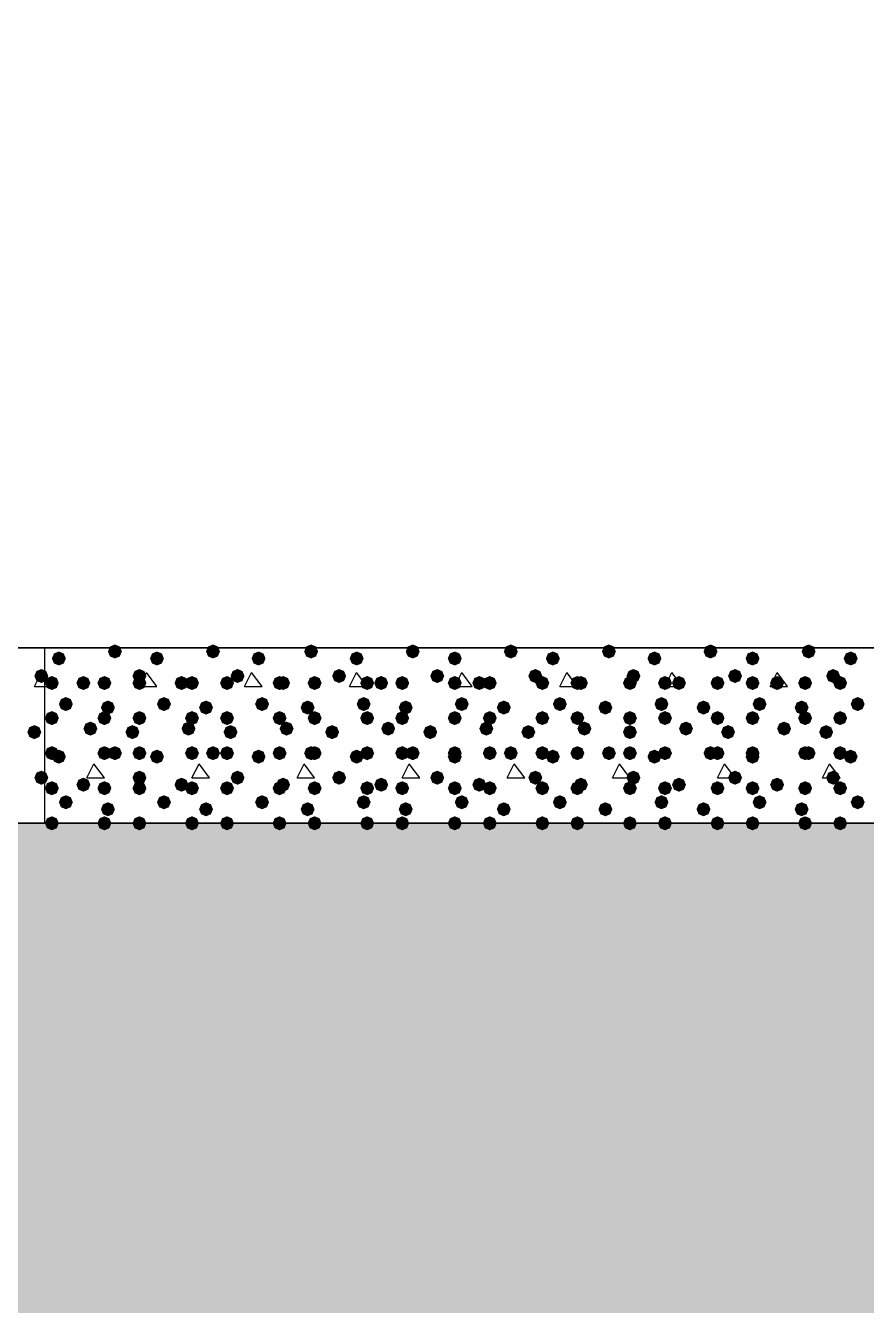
# Model space of a CAD drawing. Header units: millimetres. Extents: x 0 to 420, y 0 to 297.
# Drawn here: x 330.14 to 340.3, y 121.09 to 136.55 of the extents above; entities that cross this region are included whole.
import ezdxf

# ---------------------------------------------------------------- set-up
doc = ezdxf.new("R2010")
doc.units = ezdxf.units.MM
doc.layers.get('0').update_dxf_attribs({"linetype": 'CONTINUOUS'})

msp = doc.modelspace()

# ---------------------------------------------------------------- hatches: boundary and pattern name
at = {"true_color": 0x000008}
for points in [[(331.300667, 128.989667), (331.275796, 128.929871), (331.216, 128.905), (331.156204, 128.929871), (331.131333, 128.989667), (331.156204, 129.049462), (331.216, 129.074333), (331.275796, 129.049463)], [(332.486, 128.989667), (332.461129, 128.929871), (332.401333, 128.905), (332.341537, 128.929871), (332.316667, 128.989667), (332.341537, 129.049462), (332.401333, 129.074333), (332.461129, 129.049463)], [(333.671333, 128.989667), (333.646462, 128.929871), (333.586667, 128.905), (333.526871, 128.929871), (333.502, 128.989667), (333.526871, 129.049462), (333.586667, 129.074333), (333.646462, 129.049463)], [(334.899, 128.989667), (334.874129, 128.929871), (334.814333, 128.905), (334.754537, 128.929871), (334.729667, 128.989667), (334.754537, 129.049462), (334.814333, 129.074333), (334.874129, 129.049463)], [(336.084333, 128.989667), (336.059463, 128.929871), (335.999667, 128.905), (335.939871, 128.929871), (335.915, 128.989667), (335.939871, 129.049462), (335.999667, 129.074333), (336.059462, 129.049463)], [(337.269667, 128.989667), (337.244796, 128.929871), (337.185, 128.905), (337.125204, 128.929871), (337.100333, 128.989667), (337.125204, 129.049462), (337.185, 129.074333), (337.244796, 129.049463)], [(338.497333, 128.989667), (338.472462, 128.929871), (338.412667, 128.905), (338.352871, 128.929871), (338.328, 128.989667), (338.352871, 129.049462), (338.412667, 129.074333), (338.472462, 129.049463)], [(339.682667, 128.989667), (339.657796, 128.929871), (339.598, 128.905), (339.538204, 128.929871), (339.513333, 128.989667), (339.538204, 129.049462), (339.598, 129.074333), (339.657796, 129.049463)], [(330.623333, 128.905), (330.598462, 128.845204), (330.538667, 128.820333), (330.478871, 128.845204), (330.454, 128.905), (330.478871, 128.964796), (330.538667, 128.989667), (330.598462, 128.964796)], [(331.808667, 128.905), (331.783796, 128.845204), (331.724, 128.820333), (331.664204, 128.845204), (331.639333, 128.905), (331.664204, 128.964796), (331.724, 128.989667), (331.783796, 128.964796)], [(333.036333, 128.905), (333.011462, 128.845204), (332.951667, 128.820333), (332.891871, 128.845204), (332.867, 128.905), (332.891871, 128.964796), (332.951667, 128.989667), (333.011462, 128.964796)], [(334.221667, 128.905), (334.196796, 128.845204), (334.137, 128.820333), (334.077204, 128.845204), (334.052333, 128.905), (334.077204, 128.964796), (334.137, 128.989667), (334.196796, 128.964796)], [(335.407, 128.905), (335.382129, 128.845204), (335.322333, 128.820333), (335.262538, 128.845204), (335.237667, 128.905), (335.262537, 128.964796), (335.322333, 128.989667), (335.382129, 128.964796)], [(336.592333, 128.905), (336.567462, 128.845204), (336.507667, 128.820333), (336.447871, 128.845204), (336.423, 128.905), (336.447871, 128.964796), (336.507667, 128.989667), (336.567462, 128.964796)], [(337.82, 128.905), (337.795129, 128.845204), (337.735333, 128.820333), (337.675538, 128.845204), (337.650667, 128.905), (337.675537, 128.964796), (337.735333, 128.989667), (337.795129, 128.964796)], [(339.005333, 128.905), (338.980462, 128.845204), (338.920667, 128.820333), (338.860871, 128.845204), (338.836, 128.905), (338.860871, 128.964796), (338.920667, 128.989667), (338.980462, 128.964796)], [(340.190667, 128.905), (340.165796, 128.845204), (340.106, 128.820333), (340.046204, 128.845204), (340.021333, 128.905), (340.046204, 128.964796), (340.106, 128.989667), (340.165796, 128.964796)], [(331.597, 128.693333), (331.572129, 128.633537), (331.512333, 128.608667), (331.452538, 128.633537), (331.427667, 128.693333), (331.452537, 128.753129), (331.512333, 128.778), (331.572129, 128.753129)], [(332.782333, 128.693333), (332.757462, 128.633537), (332.697667, 128.608667), (332.637871, 128.633537), (332.613, 128.693333), (332.637871, 128.753129), (332.697667, 128.778), (332.757462, 128.753129)], [(334.01, 128.693333), (333.985129, 128.633537), (333.925333, 128.608667), (333.865538, 128.633537), (333.840667, 128.693333), (333.865537, 128.753129), (333.925333, 128.778), (333.985129, 128.753129)], [(335.195333, 128.693333), (335.170462, 128.633537), (335.110667, 128.608667), (335.050871, 128.633537), (335.026, 128.693333), (335.050871, 128.753129), (335.110667, 128.778), (335.170462, 128.753129)], [(336.380667, 128.693333), (336.355796, 128.633537), (336.296, 128.608667), (336.236204, 128.633537), (336.211333, 128.693333), (336.236204, 128.753129), (336.296, 128.778), (336.355796, 128.753129)], [(337.566, 128.693333), (337.541129, 128.633537), (337.481333, 128.608667), (337.421538, 128.633537), (337.396667, 128.693333), (337.421537, 128.753129), (337.481333, 128.778), (337.541129, 128.753129)], [(338.793667, 128.693333), (338.768796, 128.633537), (338.709, 128.608667), (338.649204, 128.633537), (338.624333, 128.693333), (338.649204, 128.753129), (338.709, 128.778), (338.768796, 128.753129)], [(339.979, 128.693333), (339.954129, 128.633537), (339.894333, 128.608667), (339.834538, 128.633537), (339.809667, 128.693333), (339.834537, 128.753129), (339.894333, 128.778), (339.954129, 128.753129)], [(330.538667, 128.608667), (330.513796, 128.548871), (330.454, 128.524), (330.394204, 128.548871), (330.369333, 128.608667), (330.394204, 128.668462), (330.454, 128.693333), (330.513796, 128.668463)], [(330.919667, 128.608667), (330.894796, 128.548871), (330.835, 128.524), (330.775204, 128.548871), (330.750333, 128.608667), (330.775204, 128.668462), (330.835, 128.693333), (330.894796, 128.668463)], [(331.173667, 128.608667), (331.148796, 128.548871), (331.089, 128.524), (331.029204, 128.548871), (331.004333, 128.608667), (331.029204, 128.668462), (331.089, 128.693333), (331.148796, 128.668463)], [(331.597, 128.608667), (331.572129, 128.548871), (331.512333, 128.524), (331.452538, 128.548871), (331.427667, 128.608667), (331.452537, 128.668462), (331.512333, 128.693333), (331.572129, 128.668463)], [(332.105, 128.608667), (332.080129, 128.548871), (332.020333, 128.524), (331.960537, 128.548871), (331.935667, 128.608667), (331.960537, 128.668462), (332.020333, 128.693333), (332.080129, 128.668463)], [(332.232, 128.608667), (332.207129, 128.548871), (332.147333, 128.524), (332.087538, 128.548871), (332.062667, 128.608667), (332.087537, 128.668462), (332.147333, 128.693333), (332.207129, 128.668463)], [(332.655333, 128.608667), (332.630463, 128.548871), (332.570667, 128.524), (332.510871, 128.548871), (332.486, 128.608667), (332.510871, 128.668462), (332.570667, 128.693333), (332.630462, 128.668463)], [(333.290333, 128.608667), (333.265463, 128.548871), (333.205667, 128.524), (333.145871, 128.548871), (333.121, 128.608667), (333.145871, 128.668462), (333.205667, 128.693333), (333.265462, 128.668463)], [(333.332667, 128.608667), (333.307796, 128.548871), (333.248, 128.524), (333.188204, 128.548871), (333.163333, 128.608667), (333.188204, 128.668462), (333.248, 128.693333), (333.307796, 128.668463)], [(333.713667, 128.608667), (333.688796, 128.548871), (333.629, 128.524), (333.569204, 128.548871), (333.544333, 128.608667), (333.569204, 128.668462), (333.629, 128.693333), (333.688796, 128.668463)], [(334.348667, 128.608667), (334.323796, 128.548871), (334.264, 128.524), (334.204204, 128.548871), (334.179333, 128.608667), (334.204204, 128.668462), (334.264, 128.693333), (334.323796, 128.668463)], [(334.518, 128.608667), (334.493129, 128.548871), (334.433333, 128.524), (334.373538, 128.548871), (334.348667, 128.608667), (334.373537, 128.668462), (334.433333, 128.693333), (334.493129, 128.668463)], [(334.772, 128.608667), (334.747129, 128.548871), (334.687333, 128.524), (334.627538, 128.548871), (334.602667, 128.608667), (334.627537, 128.668462), (334.687333, 128.693333), (334.747129, 128.668463)], [(335.407, 128.608667), (335.382129, 128.548871), (335.322333, 128.524), (335.262538, 128.548871), (335.237667, 128.608667), (335.262537, 128.668462), (335.322333, 128.693333), (335.382129, 128.668463)], [(335.703333, 128.608667), (335.678463, 128.548871), (335.618667, 128.524), (335.558871, 128.548871), (335.534, 128.608667), (335.558871, 128.668462), (335.618667, 128.693333), (335.678462, 128.668463)], [(335.830333, 128.608667), (335.805462, 128.548871), (335.745667, 128.524), (335.685871, 128.548871), (335.661, 128.608667), (335.685871, 128.668462), (335.745667, 128.693333), (335.805462, 128.668463)], [(336.465333, 128.608667), (336.440462, 128.548871), (336.380667, 128.524), (336.320871, 128.548871), (336.296, 128.608667), (336.320871, 128.668462), (336.380667, 128.693333), (336.440462, 128.668463)], [(336.888667, 128.608667), (336.863796, 128.548871), (336.804, 128.524), (336.744204, 128.548871), (336.719333, 128.608667), (336.744204, 128.668462), (336.804, 128.693333), (336.863796, 128.668463)], [(336.931, 128.608667), (336.906129, 128.548871), (336.846333, 128.524), (336.786538, 128.548871), (336.761667, 128.608667), (336.786537, 128.668462), (336.846333, 128.693333), (336.906129, 128.668463)], [(337.523667, 128.608667), (337.498796, 128.548871), (337.439, 128.524), (337.379204, 128.548871), (337.354333, 128.608667), (337.379204, 128.668462), (337.439, 128.693333), (337.498796, 128.668463)], [(337.947, 128.608667), (337.922129, 128.548871), (337.862333, 128.524), (337.802538, 128.548871), (337.777667, 128.608667), (337.802537, 128.668462), (337.862333, 128.693333), (337.922129, 128.668463)], [(338.116333, 128.608667), (338.091462, 128.548871), (338.031667, 128.524), (337.971871, 128.548871), (337.947, 128.608667), (337.971871, 128.668462), (338.031667, 128.693333), (338.091462, 128.668463)], [(338.582, 128.608667), (338.557129, 128.548871), (338.497333, 128.524), (338.437538, 128.548871), (338.412667, 128.608667), (338.437537, 128.668462), (338.497333, 128.693333), (338.557129, 128.668463)], [(339.005333, 128.608667), (338.980462, 128.548871), (338.920667, 128.524), (338.860871, 128.548871), (338.836, 128.608667), (338.860871, 128.668462), (338.920667, 128.693333), (338.980462, 128.668463)], [(339.301667, 128.608667), (339.276796, 128.548871), (339.217, 128.524), (339.157204, 128.548871), (339.132333, 128.608667), (339.157204, 128.668462), (339.217, 128.693333), (339.276796, 128.668463)], [(339.640333, 128.608667), (339.615463, 128.548871), (339.555667, 128.524), (339.495871, 128.548871), (339.471, 128.608667), (339.495871, 128.668462), (339.555667, 128.693333), (339.615462, 128.668463)], [(340.063667, 128.608667), (340.038796, 128.548871), (339.979, 128.524), (339.919204, 128.548871), (339.894333, 128.608667), (339.919204, 128.668462), (339.979, 128.693333), (340.038796, 128.668463)], [(330.708, 128.354667), (330.683129, 128.294871), (330.623333, 128.27), (330.563538, 128.294871), (330.538667, 128.354667), (330.563537, 128.414462), (330.623333, 128.439333), (330.683129, 128.414463)], [(331.893333, 128.354667), (331.868462, 128.294871), (331.808667, 128.27), (331.748871, 128.294871), (331.724, 128.354667), (331.748871, 128.414462), (331.808667, 128.439333), (331.868462, 128.414463)], [(333.078667, 128.354667), (333.053796, 128.294871), (332.994, 128.27), (332.934204, 128.294871), (332.909333, 128.354667), (332.934204, 128.414462), (332.994, 128.439333), (333.053796, 128.414463)], [(334.306333, 128.354667), (334.281462, 128.294871), (334.221667, 128.27), (334.161871, 128.294871), (334.137, 128.354667), (334.161871, 128.414462), (334.221667, 128.439333), (334.281462, 128.414463)], [(335.491667, 128.354667), (335.466796, 128.294871), (335.407, 128.27), (335.347204, 128.294871), (335.322333, 128.354667), (335.347204, 128.414462), (335.407, 128.439333), (335.466796, 128.414463)], [(336.677, 128.354667), (336.652129, 128.294871), (336.592333, 128.27), (336.532537, 128.294871), (336.507667, 128.354667), (336.532537, 128.414462), (336.592333, 128.439333), (336.652129, 128.414463)], [(337.904667, 128.354667), (337.879796, 128.294871), (337.82, 128.27), (337.760204, 128.294871), (337.735333, 128.354667), (337.760204, 128.414462), (337.82, 128.439333), (337.879796, 128.414463)], [(339.09, 128.354667), (339.065129, 128.294871), (339.005333, 128.27), (338.945538, 128.294871), (338.920667, 128.354667), (338.945537, 128.414462), (339.005333, 128.439333), (339.065129, 128.414463)], [(340.275333, 128.354667), (340.250463, 128.294871), (340.190667, 128.27), (340.130871, 128.294871), (340.106, 128.354667), (340.130871, 128.414462), (340.190667, 128.439333), (340.250462, 128.414463)], [(330.538667, 128.185333), (330.513796, 128.125538), (330.454, 128.100667), (330.394204, 128.125538), (330.369333, 128.185333), (330.394204, 128.245129), (330.454, 128.27), (330.513796, 128.245129)], [(331.173667, 128.185333), (331.148796, 128.125538), (331.089, 128.100667), (331.029204, 128.125538), (331.004333, 128.185333), (331.029204, 128.245129), (331.089, 128.27), (331.148796, 128.245129)], [(331.216, 128.312333), (331.191129, 128.252537), (331.131333, 128.227667), (331.071537, 128.252537), (331.046667, 128.312333), (331.071537, 128.372129), (331.131333, 128.397), (331.191129, 128.372129)], [(331.597, 128.185333), (331.572129, 128.125538), (331.512333, 128.100667), (331.452538, 128.125538), (331.427667, 128.185333), (331.452537, 128.245129), (331.512333, 128.27), (331.572129, 128.245129)], [(332.232, 128.185333), (332.207129, 128.125538), (332.147333, 128.100667), (332.087538, 128.125538), (332.062667, 128.185333), (332.087537, 128.245129), (332.147333, 128.27), (332.207129, 128.245129)], [(332.401333, 128.312333), (332.376463, 128.252537), (332.316667, 128.227667), (332.256871, 128.252537), (332.232, 128.312333), (332.256871, 128.372129), (332.316667, 128.397), (332.376462, 128.372129)], [(332.655333, 128.185333), (332.630463, 128.125538), (332.570667, 128.100667), (332.510871, 128.125538), (332.486, 128.185333), (332.510871, 128.245129), (332.570667, 128.27), (332.630462, 128.245129)], [(333.290333, 128.185333), (333.265463, 128.125538), (333.205667, 128.100667), (333.145871, 128.125538), (333.121, 128.185333), (333.145871, 128.245129), (333.205667, 128.27), (333.265462, 128.245129)], [(333.629, 128.312333), (333.604129, 128.252537), (333.544333, 128.227667), (333.484537, 128.252537), (333.459667, 128.312333), (333.484537, 128.372129), (333.544333, 128.397), (333.604129, 128.372129)], [(333.713667, 128.185333), (333.688796, 128.125538), (333.629, 128.100667), (333.569204, 128.125538), (333.544333, 128.185333), (333.569204, 128.245129), (333.629, 128.27), (333.688796, 128.245129)], [(334.348667, 128.185333), (334.323796, 128.125538), (334.264, 128.100667), (334.204204, 128.125538), (334.179333, 128.185333), (334.204204, 128.245129), (334.264, 128.27), (334.323796, 128.245129)], [(334.772, 128.185333), (334.747129, 128.125538), (334.687333, 128.100667), (334.627538, 128.125538), (334.602667, 128.185333), (334.627537, 128.245129), (334.687333, 128.27), (334.747129, 128.245129)], [(334.814333, 128.312333), (334.789462, 128.252537), (334.729667, 128.227667), (334.669871, 128.252537), (334.645, 128.312333), (334.669871, 128.372129), (334.729667, 128.397), (334.789462, 128.372129)], [(335.407, 128.185333), (335.382129, 128.125538), (335.322333, 128.100667), (335.262538, 128.125538), (335.237667, 128.185333), (335.262537, 128.245129), (335.322333, 128.27), (335.382129, 128.245129)], [(335.830333, 128.185333), (335.805462, 128.125538), (335.745667, 128.100667), (335.685871, 128.125538), (335.661, 128.185333), (335.685871, 128.245129), (335.745667, 128.27), (335.805462, 128.245129)], [(335.999667, 128.312333), (335.974796, 128.252537), (335.915, 128.227667), (335.855204, 128.252537), (335.830333, 128.312333), (335.855204, 128.372129), (335.915, 128.397), (335.974796, 128.372129)], [(336.465333, 128.185333), (336.440462, 128.125538), (336.380667, 128.100667), (336.320871, 128.125538), (336.296, 128.185333), (336.320871, 128.245129), (336.380667, 128.27), (336.440462, 128.245129)], [(336.888667, 128.185333), (336.863796, 128.125538), (336.804, 128.100667), (336.744204, 128.125538), (336.719333, 128.185333), (336.744204, 128.245129), (336.804, 128.27), (336.863796, 128.245129)], [(337.227333, 128.312333), (337.202462, 128.252537), (337.142667, 128.227667), (337.082871, 128.252537), (337.058, 128.312333), (337.082871, 128.372129), (337.142667, 128.397), (337.202462, 128.372129)], [(337.523667, 128.185333), (337.498796, 128.125538), (337.439, 128.100667), (337.379204, 128.125538), (337.354333, 128.185333), (337.379204, 128.245129), (337.439, 128.27), (337.498796, 128.245129)], [(337.947, 128.185333), (337.922129, 128.125538), (337.862333, 128.100667), (337.802538, 128.125538), (337.777667, 128.185333), (337.802537, 128.245129), (337.862333, 128.27), (337.922129, 128.245129)], [(338.412667, 128.312333), (338.387796, 128.252537), (338.328, 128.227667), (338.268204, 128.252537), (338.243333, 128.312333), (338.268204, 128.372129), (338.328, 128.397), (338.387796, 128.372129)], [(338.582, 128.185333), (338.557129, 128.125538), (338.497333, 128.100667), (338.437538, 128.125538), (338.412667, 128.185333), (338.437537, 128.245129), (338.497333, 128.27), (338.557129, 128.245129)], [(339.005333, 128.185333), (338.980462, 128.125538), (338.920667, 128.100667), (338.860871, 128.125538), (338.836, 128.185333), (338.860871, 128.245129), (338.920667, 128.27), (338.980462, 128.245129)], [(339.598, 128.312333), (339.573129, 128.252537), (339.513333, 128.227667), (339.453538, 128.252537), (339.428667, 128.312333), (339.453537, 128.372129), (339.513333, 128.397), (339.573129, 128.372129)], [(339.640333, 128.185333), (339.615463, 128.125538), (339.555667, 128.100667), (339.495871, 128.125538), (339.471, 128.185333), (339.495871, 128.245129), (339.555667, 128.27), (339.615462, 128.245129)], [(340.063667, 128.185333), (340.038796, 128.125538), (339.979, 128.100667), (339.919204, 128.125538), (339.894333, 128.185333), (339.919204, 128.245129), (339.979, 128.27), (340.038796, 128.245129)], [(331.004333, 128.058333), (330.979462, 127.998538), (330.919667, 127.973667), (330.859871, 127.998538), (330.835, 128.058333), (330.859871, 128.118129), (330.919667, 128.143), (330.979462, 128.118129)], [(331.512333, 128.016), (331.487462, 127.956204), (331.427667, 127.931333), (331.367871, 127.956204), (331.343, 128.016), (331.367871, 128.075796), (331.427667, 128.100667), (331.487462, 128.075796)], [(332.189667, 128.058333), (332.164796, 127.998538), (332.105, 127.973667), (332.045204, 127.998538), (332.020333, 128.058333), (332.045204, 128.118129), (332.105, 128.143), (332.164796, 128.118129)], [(332.697667, 128.016), (332.672796, 127.956204), (332.613, 127.931333), (332.553204, 127.956204), (332.528333, 128.016), (332.553204, 128.075796), (332.613, 128.100667), (332.672796, 128.075796)], [(333.375, 128.058333), (333.350129, 127.998538), (333.290333, 127.973667), (333.230537, 127.998538), (333.205667, 128.058333), (333.230537, 128.118129), (333.290333, 128.143), (333.350129, 128.118129)], [(333.925333, 128.016), (333.900463, 127.956204), (333.840667, 127.931333), (333.780871, 127.956204), (333.756, 128.016), (333.780871, 128.075796), (333.840667, 128.100667), (333.900462, 128.075796)], [(334.602667, 128.058333), (334.577796, 127.998538), (334.518, 127.973667), (334.458204, 127.998538), (334.433333, 128.058333), (334.458204, 128.118129), (334.518, 128.143), (334.577796, 128.118129)], [(335.110667, 128.016), (335.085796, 127.956204), (335.026, 127.931333), (334.966204, 127.956204), (334.941333, 128.016), (334.966204, 128.075796), (335.026, 128.100667), (335.085796, 128.075796)], [(335.788, 128.058333), (335.763129, 127.998538), (335.703333, 127.973667), (335.643537, 127.998538), (335.618667, 128.058333), (335.643537, 128.118129), (335.703333, 128.143), (335.763129, 128.118129)], [(336.296, 128.016), (336.271129, 127.956204), (336.211333, 127.931333), (336.151538, 127.956204), (336.126667, 128.016), (336.151537, 128.075796), (336.211333, 128.100667), (336.271129, 128.075796)], [(336.973333, 128.058333), (336.948463, 127.998538), (336.888667, 127.973667), (336.828871, 127.998538), (336.804, 128.058333), (336.828871, 128.118129), (336.888667, 128.143), (336.948462, 128.118129)], [(337.523667, 128.016), (337.498796, 127.956204), (337.439, 127.931333), (337.379204, 127.956204), (337.354333, 128.016), (337.379204, 128.075796), (337.439, 128.100667), (337.498796, 128.075796)], [(338.201, 128.058333), (338.176129, 127.998538), (338.116333, 127.973667), (338.056537, 127.998538), (338.031667, 128.058333), (338.056537, 128.118129), (338.116333, 128.143), (338.176129, 128.118129)], [(338.709, 128.016), (338.684129, 127.956204), (338.624333, 127.931333), (338.564537, 127.956204), (338.539667, 128.016), (338.564537, 128.075796), (338.624333, 128.100667), (338.684129, 128.075796)], [(339.386333, 128.058333), (339.361463, 127.998538), (339.301667, 127.973667), (339.241871, 127.998538), (339.217, 128.058333), (339.241871, 128.118129), (339.301667, 128.143), (339.361462, 128.118129)], [(339.894333, 128.016), (339.869462, 127.956204), (339.809667, 127.931333), (339.749871, 127.956204), (339.725, 128.016), (339.749871, 128.075796), (339.809667, 128.100667), (339.869462, 128.075796)], [(330.538667, 127.762), (330.513796, 127.702204), (330.454, 127.677333), (330.394204, 127.702204), (330.369333, 127.762), (330.394204, 127.821796), (330.454, 127.846667), (330.513796, 127.821796)], [(330.623333, 127.719667), (330.598462, 127.659871), (330.538667, 127.635), (330.478871, 127.659871), (330.454, 127.719667), (330.478871, 127.779462), (330.538667, 127.804333), (330.598462, 127.779463)], [(331.173667, 127.762), (331.148796, 127.702204), (331.089, 127.677333), (331.029204, 127.702204), (331.004333, 127.762), (331.029204, 127.821796), (331.089, 127.846667), (331.148796, 127.821796)], [(331.300667, 127.762), (331.275796, 127.702204), (331.216, 127.677333), (331.156204, 127.702204), (331.131333, 127.762), (331.156204, 127.821796), (331.216, 127.846667), (331.275796, 127.821796)], [(331.597, 127.762), (331.572129, 127.702204), (331.512333, 127.677333), (331.452538, 127.702204), (331.427667, 127.762), (331.452537, 127.821796), (331.512333, 127.846667), (331.572129, 127.821796)], [(331.808667, 127.719667), (331.783796, 127.659871), (331.724, 127.635), (331.664204, 127.659871), (331.639333, 127.719667), (331.664204, 127.779462), (331.724, 127.804333), (331.783796, 127.779463)], [(332.232, 127.762), (332.207129, 127.702204), (332.147333, 127.677333), (332.087538, 127.702204), (332.062667, 127.762), (332.087537, 127.821796), (332.147333, 127.846667), (332.207129, 127.821796)], [(332.486, 127.762), (332.461129, 127.702204), (332.401333, 127.677333), (332.341537, 127.702204), (332.316667, 127.762), (332.341537, 127.821796), (332.401333, 127.846667), (332.461129, 127.821796)], [(332.655333, 127.762), (332.630463, 127.702204), (332.570667, 127.677333), (332.510871, 127.702204), (332.486, 127.762), (332.510871, 127.821796), (332.570667, 127.846667), (332.630462, 127.821796)], [(333.036333, 127.719667), (333.011462, 127.659871), (332.951667, 127.635), (332.891871, 127.659871), (332.867, 127.719667), (332.891871, 127.779462), (332.951667, 127.804333), (333.011462, 127.779463)], [(333.290333, 127.762), (333.265463, 127.702204), (333.205667, 127.677333), (333.145871, 127.702204), (333.121, 127.762), (333.145871, 127.821796), (333.205667, 127.846667), (333.265462, 127.821796)], [(333.671333, 127.762), (333.646462, 127.702204), (333.586667, 127.677333), (333.526871, 127.702204), (333.502, 127.762), (333.526871, 127.821796), (333.586667, 127.846667), (333.646462, 127.821796)], [(333.713667, 127.762), (333.688796, 127.702204), (333.629, 127.677333), (333.569204, 127.702204), (333.544333, 127.762), (333.569204, 127.821796), (333.629, 127.846667), (333.688796, 127.821796)], [(334.221667, 127.719667), (334.196796, 127.659871), (334.137, 127.635), (334.077204, 127.659871), (334.052333, 127.719667), (334.077204, 127.779462), (334.137, 127.804333), (334.196796, 127.779463)], [(334.348667, 127.762), (334.323796, 127.702204), (334.264, 127.677333), (334.204204, 127.702204), (334.179333, 127.762), (334.204204, 127.821796), (334.264, 127.846667), (334.323796, 127.821796)], [(334.772, 127.762), (334.747129, 127.702204), (334.687333, 127.677333), (334.627538, 127.702204), (334.602667, 127.762), (334.627537, 127.821796), (334.687333, 127.846667), (334.747129, 127.821796)], [(334.899, 127.762), (334.874129, 127.702204), (334.814333, 127.677333), (334.754537, 127.702204), (334.729667, 127.762), (334.754537, 127.821796), (334.814333, 127.846667), (334.874129, 127.821796)], [(335.407, 127.762), (335.382129, 127.702204), (335.322333, 127.677333), (335.262538, 127.702204), (335.237667, 127.762), (335.262537, 127.821796), (335.322333, 127.846667), (335.382129, 127.821796)], [(335.407, 127.719667), (335.382129, 127.659871), (335.322333, 127.635), (335.262538, 127.659871), (335.237667, 127.719667), (335.262537, 127.779462), (335.322333, 127.804333), (335.382129, 127.779463)], [(335.830333, 127.762), (335.805462, 127.702204), (335.745667, 127.677333), (335.685871, 127.702204), (335.661, 127.762), (335.685871, 127.821796), (335.745667, 127.846667), (335.805462, 127.821796)], [(336.084333, 127.762), (336.059463, 127.702204), (335.999667, 127.677333), (335.939871, 127.702204), (335.915, 127.762), (335.939871, 127.821796), (335.999667, 127.846667), (336.059462, 127.821796)], [(336.465333, 127.762), (336.440462, 127.702204), (336.380667, 127.677333), (336.320871, 127.702204), (336.296, 127.762), (336.320871, 127.821796), (336.380667, 127.846667), (336.440462, 127.821796)], [(336.592333, 127.719667), (336.567462, 127.659871), (336.507667, 127.635), (336.447871, 127.659871), (336.423, 127.719667), (336.447871, 127.779462), (336.507667, 127.804333), (336.567462, 127.779463)], [(336.888667, 127.762), (336.863796, 127.702204), (336.804, 127.677333), (336.744204, 127.702204), (336.719333, 127.762), (336.744204, 127.821796), (336.804, 127.846667), (336.863796, 127.821796)], [(337.269667, 127.762), (337.244796, 127.702204), (337.185, 127.677333), (337.125204, 127.702204), (337.100333, 127.762), (337.125204, 127.821796), (337.185, 127.846667), (337.244796, 127.821796)], [(337.523667, 127.762), (337.498796, 127.702204), (337.439, 127.677333), (337.379204, 127.702204), (337.354333, 127.762), (337.379204, 127.821796), (337.439, 127.846667), (337.498796, 127.821796)], [(337.82, 127.719667), (337.795129, 127.659871), (337.735333, 127.635), (337.675538, 127.659871), (337.650667, 127.719667), (337.675537, 127.779462), (337.735333, 127.804333), (337.795129, 127.779463)], [(337.947, 127.762), (337.922129, 127.702204), (337.862333, 127.677333), (337.802538, 127.702204), (337.777667, 127.762), (337.802537, 127.821796), (337.862333, 127.846667), (337.922129, 127.821796)], [(338.497333, 127.762), (338.472462, 127.702204), (338.412667, 127.677333), (338.352871, 127.702204), (338.328, 127.762), (338.352871, 127.821796), (338.412667, 127.846667), (338.472462, 127.821796)], [(338.582, 127.762), (338.557129, 127.702204), (338.497333, 127.677333), (338.437538, 127.702204), (338.412667, 127.762), (338.437537, 127.821796), (338.497333, 127.846667), (338.557129, 127.821796)], [(339.005333, 127.762), (338.980462, 127.702204), (338.920667, 127.677333), (338.860871, 127.702204), (338.836, 127.762), (338.860871, 127.821796), (338.920667, 127.846667), (338.980462, 127.821796)], [(339.005333, 127.719667), (338.980462, 127.659871), (338.920667, 127.635), (338.860871, 127.659871), (338.836, 127.719667), (338.860871, 127.779462), (338.920667, 127.804333), (338.980462, 127.779463)], [(339.640333, 127.762), (339.615463, 127.702204), (339.555667, 127.677333), (339.495871, 127.702204), (339.471, 127.762), (339.495871, 127.821796), (339.555667, 127.846667), (339.615462, 127.821796)], [(339.682667, 127.762), (339.657796, 127.702204), (339.598, 127.677333), (339.538204, 127.702204), (339.513333, 127.762), (339.538204, 127.821796), (339.598, 127.846667), (339.657796, 127.821796)], [(340.063667, 127.762), (340.038796, 127.702204), (339.979, 127.677333), (339.919204, 127.702204), (339.894333, 127.762), (339.919204, 127.821796), (339.979, 127.846667), (340.038796, 127.821796)], [(340.190667, 127.719667), (340.165796, 127.659871), (340.106, 127.635), (340.046204, 127.659871), (340.021333, 127.719667), (340.046204, 127.779462), (340.106, 127.804333), (340.165796, 127.779463)], [(331.597, 127.465667), (331.572129, 127.405871), (331.512333, 127.381), (331.452538, 127.405871), (331.427667, 127.465667), (331.452537, 127.525462), (331.512333, 127.550333), (331.572129, 127.525463)], [(332.782333, 127.465667), (332.757462, 127.405871), (332.697667, 127.381), (332.637871, 127.405871), (332.613, 127.465667), (332.637871, 127.525462), (332.697667, 127.550333), (332.757462, 127.525463)], [(334.01, 127.465667), (333.985129, 127.405871), (333.925333, 127.381), (333.865538, 127.405871), (333.840667, 127.465667), (333.865537, 127.525462), (333.925333, 127.550333), (333.985129, 127.525463)], [(335.195333, 127.465667), (335.170462, 127.405871), (335.110667, 127.381), (335.050871, 127.405871), (335.026, 127.465667), (335.050871, 127.525462), (335.110667, 127.550333), (335.170462, 127.525463)], [(336.380667, 127.465667), (336.355796, 127.405871), (336.296, 127.381), (336.236204, 127.405871), (336.211333, 127.465667), (336.236204, 127.525462), (336.296, 127.550333), (336.355796, 127.525463)], [(337.566, 127.465667), (337.541129, 127.405871), (337.481333, 127.381), (337.421538, 127.405871), (337.396667, 127.465667), (337.421537, 127.525462), (337.481333, 127.550333), (337.541129, 127.525463)], [(338.793667, 127.465667), (338.768796, 127.405871), (338.709, 127.381), (338.649204, 127.405871), (338.624333, 127.465667), (338.649204, 127.525462), (338.709, 127.550333), (338.768796, 127.525463)], [(339.979, 127.465667), (339.954129, 127.405871), (339.894333, 127.381), (339.834538, 127.405871), (339.809667, 127.465667), (339.834537, 127.525462), (339.894333, 127.550333), (339.954129, 127.525463)], [(330.538667, 127.338667), (330.513796, 127.278871), (330.454, 127.254), (330.394204, 127.278871), (330.369333, 127.338667), (330.394204, 127.398462), (330.454, 127.423333), (330.513796, 127.398463)], [(330.919667, 127.381), (330.894796, 127.321204), (330.835, 127.296333), (330.775204, 127.321204), (330.750333, 127.381), (330.775204, 127.440796), (330.835, 127.465667), (330.894796, 127.440796)], [(331.173667, 127.338667), (331.148796, 127.278871), (331.089, 127.254), (331.029204, 127.278871), (331.004333, 127.338667), (331.029204, 127.398462), (331.089, 127.423333), (331.148796, 127.398463)], [(331.597, 127.338667), (331.572129, 127.278871), (331.512333, 127.254), (331.452538, 127.278871), (331.427667, 127.338667), (331.452537, 127.398462), (331.512333, 127.423333), (331.572129, 127.398463)], [(332.105, 127.381), (332.080129, 127.321204), (332.020333, 127.296333), (331.960537, 127.321204), (331.935667, 127.381), (331.960537, 127.440796), (332.020333, 127.465667), (332.080129, 127.440796)], [(332.232, 127.338667), (332.207129, 127.278871), (332.147333, 127.254), (332.087538, 127.278871), (332.062667, 127.338667), (332.087537, 127.398462), (332.147333, 127.423333), (332.207129, 127.398463)], [(332.655333, 127.338667), (332.630463, 127.278871), (332.570667, 127.254), (332.510871, 127.278871), (332.486, 127.338667), (332.510871, 127.398462), (332.570667, 127.423333), (332.630462, 127.398463)], [(333.290333, 127.338667), (333.265463, 127.278871), (333.205667, 127.254), (333.145871, 127.278871), (333.121, 127.338667), (333.145871, 127.398462), (333.205667, 127.423333), (333.265462, 127.398463)], [(333.332667, 127.381), (333.307796, 127.321204), (333.248, 127.296333), (333.188204, 127.321204), (333.163333, 127.381), (333.188204, 127.440796), (333.248, 127.465667), (333.307796, 127.440796)], [(333.713667, 127.338667), (333.688796, 127.278871), (333.629, 127.254), (333.569204, 127.278871), (333.544333, 127.338667), (333.569204, 127.398462), (333.629, 127.423333), (333.688796, 127.398463)], [(334.348667, 127.338667), (334.323796, 127.278871), (334.264, 127.254), (334.204204, 127.278871), (334.179333, 127.338667), (334.204204, 127.398462), (334.264, 127.423333), (334.323796, 127.398463)], [(334.518, 127.381), (334.493129, 127.321204), (334.433333, 127.296333), (334.373538, 127.321204), (334.348667, 127.381), (334.373537, 127.440796), (334.433333, 127.465667), (334.493129, 127.440796)], [(334.772, 127.338667), (334.747129, 127.278871), (334.687333, 127.254), (334.627538, 127.278871), (334.602667, 127.338667), (334.627537, 127.398462), (334.687333, 127.423333), (334.747129, 127.398463)], [(335.407, 127.338667), (335.382129, 127.278871), (335.322333, 127.254), (335.262538, 127.278871), (335.237667, 127.338667), (335.262537, 127.398462), (335.322333, 127.423333), (335.382129, 127.398463)], [(335.703333, 127.381), (335.678463, 127.321204), (335.618667, 127.296333), (335.558871, 127.321204), (335.534, 127.381), (335.558871, 127.440796), (335.618667, 127.465667), (335.678462, 127.440796)], [(335.830333, 127.338667), (335.805462, 127.278871), (335.745667, 127.254), (335.685871, 127.278871), (335.661, 127.338667), (335.685871, 127.398462), (335.745667, 127.423333), (335.805462, 127.398463)], [(336.465333, 127.338667), (336.440462, 127.278871), (336.380667, 127.254), (336.320871, 127.278871), (336.296, 127.338667), (336.320871, 127.398462), (336.380667, 127.423333), (336.440462, 127.398463)], [(336.888667, 127.338667), (336.863796, 127.278871), (336.804, 127.254), (336.744204, 127.278871), (336.719333, 127.338667), (336.744204, 127.398462), (336.804, 127.423333), (336.863796, 127.398463)], [(336.931, 127.381), (336.906129, 127.321204), (336.846333, 127.296333), (336.786538, 127.321204), (336.761667, 127.381), (336.786537, 127.440796), (336.846333, 127.465667), (336.906129, 127.440796)], [(337.523667, 127.338667), (337.498796, 127.278871), (337.439, 127.254), (337.379204, 127.278871), (337.354333, 127.338667), (337.379204, 127.398462), (337.439, 127.423333), (337.498796, 127.398463)], [(337.947, 127.338667), (337.922129, 127.278871), (337.862333, 127.254), (337.802538, 127.278871), (337.777667, 127.338667), (337.802537, 127.398462), (337.862333, 127.423333), (337.922129, 127.398463)], [(338.116333, 127.381), (338.091462, 127.321204), (338.031667, 127.296333), (337.971871, 127.321204), (337.947, 127.381), (337.971871, 127.440796), (338.031667, 127.465667), (338.091462, 127.440796)], [(338.582, 127.338667), (338.557129, 127.278871), (338.497333, 127.254), (338.437538, 127.278871), (338.412667, 127.338667), (338.437537, 127.398462), (338.497333, 127.423333), (338.557129, 127.398463)], [(339.005333, 127.338667), (338.980462, 127.278871), (338.920667, 127.254), (338.860871, 127.278871), (338.836, 127.338667), (338.860871, 127.398462), (338.920667, 127.423333), (338.980462, 127.398463)], [(339.301667, 127.381), (339.276796, 127.321204), (339.217, 127.296333), (339.157204, 127.321204), (339.132333, 127.381), (339.157204, 127.440796), (339.217, 127.465667), (339.276796, 127.440796)], [(339.640333, 127.338667), (339.615463, 127.278871), (339.555667, 127.254), (339.495871, 127.278871), (339.471, 127.338667), (339.495871, 127.398462), (339.555667, 127.423333), (339.615462, 127.398463)], [(340.063667, 127.338667), (340.038796, 127.278871), (339.979, 127.254), (339.919204, 127.278871), (339.894333, 127.338667), (339.919204, 127.398462), (339.979, 127.423333), (340.038796, 127.398463)], [(330.708, 127.169333), (330.683129, 127.109537), (330.623333, 127.084667), (330.563538, 127.109537), (330.538667, 127.169333), (330.563537, 127.229129), (330.623333, 127.254), (330.683129, 127.229129)], [(331.216, 127.084667), (331.191129, 127.024871), (331.131333, 127), (331.071537, 127.024871), (331.046667, 127.084667), (331.071537, 127.144462), (331.131333, 127.169333), (331.191129, 127.144463)], [(331.893333, 127.169333), (331.868462, 127.109537), (331.808667, 127.084667), (331.748871, 127.109537), (331.724, 127.169333), (331.748871, 127.229129), (331.808667, 127.254), (331.868462, 127.229129)], [(332.401333, 127.084667), (332.376463, 127.024871), (332.316667, 127), (332.256871, 127.024871), (332.232, 127.084667), (332.256871, 127.144462), (332.316667, 127.169333), (332.376462, 127.144463)], [(333.078667, 127.169333), (333.053796, 127.109537), (332.994, 127.084667), (332.934204, 127.109537), (332.909333, 127.169333), (332.934204, 127.229129), (332.994, 127.254), (333.053796, 127.229129)], [(333.629, 127.084667), (333.604129, 127.024871), (333.544333, 127), (333.484537, 127.024871), (333.459667, 127.084667), (333.484537, 127.144462), (333.544333, 127.169333), (333.604129, 127.144463)], [(334.306333, 127.169333), (334.281462, 127.109537), (334.221667, 127.084667), (334.161871, 127.109537), (334.137, 127.169333), (334.161871, 127.229129), (334.221667, 127.254), (334.281462, 127.229129)], [(334.814333, 127.084667), (334.789462, 127.024871), (334.729667, 127), (334.669871, 127.024871), (334.645, 127.084667), (334.669871, 127.144462), (334.729667, 127.169333), (334.789462, 127.144463)], [(335.491667, 127.169333), (335.466796, 127.109537), (335.407, 127.084667), (335.347204, 127.109537), (335.322333, 127.169333), (335.347204, 127.229129), (335.407, 127.254), (335.466796, 127.229129)], [(335.999667, 127.084667), (335.974796, 127.024871), (335.915, 127), (335.855204, 127.024871), (335.830333, 127.084667), (335.855204, 127.144462), (335.915, 127.169333), (335.974796, 127.144463)], [(336.677, 127.169333), (336.652129, 127.109537), (336.592333, 127.084667), (336.532537, 127.109537), (336.507667, 127.169333), (336.532537, 127.229129), (336.592333, 127.254), (336.652129, 127.229129)], [(337.227333, 127.084667), (337.202462, 127.024871), (337.142667, 127), (337.082871, 127.024871), (337.058, 127.084667), (337.082871, 127.144462), (337.142667, 127.169333), (337.202462, 127.144463)], [(337.904667, 127.169333), (337.879796, 127.109537), (337.82, 127.084667), (337.760204, 127.109537), (337.735333, 127.169333), (337.760204, 127.229129), (337.82, 127.254), (337.879796, 127.229129)], [(338.412667, 127.084667), (338.387796, 127.024871), (338.328, 127), (338.268204, 127.024871), (338.243333, 127.084667), (338.268204, 127.144462), (338.328, 127.169333), (338.387796, 127.144463)], [(339.09, 127.169333), (339.065129, 127.109537), (339.005333, 127.084667), (338.945538, 127.109537), (338.920667, 127.169333), (338.945537, 127.229129), (339.005333, 127.254), (339.065129, 127.229129)], [(339.598, 127.084667), (339.573129, 127.024871), (339.513333, 127), (339.453538, 127.024871), (339.428667, 127.084667), (339.453537, 127.144462), (339.513333, 127.169333), (339.573129, 127.144463)], [(340.275333, 127.169333), (340.250463, 127.109537), (340.190667, 127.084667), (340.130871, 127.109537), (340.106, 127.169333), (340.130871, 127.229129), (340.190667, 127.254), (340.250462, 127.229129)], [(330.538667, 126.915333), (330.513796, 126.855538), (330.454, 126.830667), (330.394204, 126.855538), (330.369333, 126.915333), (330.394204, 126.975129), (330.454, 127), (330.513796, 126.975129)], [(331.173667, 126.915333), (331.148796, 126.855538), (331.089, 126.830667), (331.029204, 126.855538), (331.004333, 126.915333), (331.029204, 126.975129), (331.089, 127), (331.148796, 126.975129)], [(331.597, 126.915333), (331.572129, 126.855538), (331.512333, 126.830667), (331.452538, 126.855538), (331.427667, 126.915333), (331.452537, 126.975129), (331.512333, 127), (331.572129, 126.975129)], [(332.232, 126.915333), (332.207129, 126.855538), (332.147333, 126.830667), (332.087538, 126.855538), (332.062667, 126.915333), (332.087537, 126.975129), (332.147333, 127), (332.207129, 126.975129)], [(332.655333, 126.915333), (332.630463, 126.855538), (332.570667, 126.830667), (332.510871, 126.855538), (332.486, 126.915333), (332.510871, 126.975129), (332.570667, 127), (332.630462, 126.975129)], [(333.290333, 126.915333), (333.265463, 126.855538), (333.205667, 126.830667), (333.145871, 126.855538), (333.121, 126.915333), (333.145871, 126.975129), (333.205667, 127), (333.265462, 126.975129)], [(333.713667, 126.915333), (333.688796, 126.855538), (333.629, 126.830667), (333.569204, 126.855538), (333.544333, 126.915333), (333.569204, 126.975129), (333.629, 127), (333.688796, 126.975129)], [(334.348667, 126.915333), (334.323796, 126.855538), (334.264, 126.830667), (334.204204, 126.855538), (334.179333, 126.915333), (334.204204, 126.975129), (334.264, 127), (334.323796, 126.975129)], [(334.772, 126.915333), (334.747129, 126.855538), (334.687333, 126.830667), (334.627538, 126.855538), (334.602667, 126.915333), (334.627537, 126.975129), (334.687333, 127), (334.747129, 126.975129)], [(335.407, 126.915333), (335.382129, 126.855538), (335.322333, 126.830667), (335.262538, 126.855538), (335.237667, 126.915333), (335.262537, 126.975129), (335.322333, 127), (335.382129, 126.975129)], [(335.830333, 126.915333), (335.805462, 126.855538), (335.745667, 126.830667), (335.685871, 126.855538), (335.661, 126.915333), (335.685871, 126.975129), (335.745667, 127), (335.805462, 126.975129)], [(336.465333, 126.915333), (336.440462, 126.855538), (336.380667, 126.830667), (336.320871, 126.855538), (336.296, 126.915333), (336.320871, 126.975129), (336.380667, 127), (336.440462, 126.975129)], [(336.888667, 126.915333), (336.863796, 126.855538), (336.804, 126.830667), (336.744204, 126.855538), (336.719333, 126.915333), (336.744204, 126.975129), (336.804, 127), (336.863796, 126.975129)], [(337.523667, 126.915333), (337.498796, 126.855538), (337.439, 126.830667), (337.379204, 126.855538), (337.354333, 126.915333), (337.379204, 126.975129), (337.439, 127), (337.498796, 126.975129)], [(337.947, 126.915333), (337.922129, 126.855538), (337.862333, 126.830667), (337.802538, 126.855538), (337.777667, 126.915333), (337.802537, 126.975129), (337.862333, 127), (337.922129, 126.975129)], [(338.582, 126.915333), (338.557129, 126.855538), (338.497333, 126.830667), (338.437538, 126.855538), (338.412667, 126.915333), (338.437537, 126.975129), (338.497333, 127), (338.557129, 126.975129)], [(339.005333, 126.915333), (338.980462, 126.855538), (338.920667, 126.830667), (338.860871, 126.855538), (338.836, 126.915333), (338.860871, 126.975129), (338.920667, 127), (338.980462, 126.975129)], [(339.640333, 126.915333), (339.615463, 126.855538), (339.555667, 126.830667), (339.495871, 126.855538), (339.471, 126.915333), (339.495871, 126.975129), (339.555667, 127), (339.615462, 126.975129)], [(340.063667, 126.915333), (340.038796, 126.855538), (339.979, 126.830667), (339.919204, 126.855538), (339.894333, 126.915333), (339.919204, 126.975129), (339.979, 127), (340.038796, 126.975129)]]:
    msp.add_hatch(color=0, dxfattribs=at).paths.add_polyline_path(points, flags=0)
at = {"true_color": 0x000007}
for points in [[(330.411667, 128.693333), (330.386796, 128.633537), (330.327, 128.608667), (330.267204, 128.633537), (330.242333, 128.693333), (330.267204, 128.753129), (330.327, 128.778), (330.386796, 128.753129)], [(330.327, 128.016), (330.302129, 127.956204), (330.242333, 127.931333), (330.182538, 127.956204), (330.157667, 128.016), (330.182537, 128.075796), (330.242333, 128.100667), (330.302129, 128.075796)], [(330.411667, 127.465667), (330.386796, 127.405871), (330.327, 127.381), (330.267204, 127.405871), (330.242333, 127.465667), (330.267204, 127.525462), (330.327, 127.550333), (330.386796, 127.525463)]]:
    msp.add_hatch(color=0, dxfattribs=at).paths.add_polyline_path(points, flags=0)
at = {"true_color": 0x000008}
h = msp.add_hatch(color=0, dxfattribs=at)
h.paths.add_polyline_path([(385.826, 126.915333), (224.409, 126.915333), (385.826, 107.865333)], flags=0)
h.paths.add_polyline_path([(224.409, 126.915333), (385.826, 107.865333), (224.409, 107.865333)], flags=0)

# ---------------------------------------------------------------- linework, layer by layer
at = {"color": 0, "true_color": 0x000007}
for points in [[(38.650333, 126.915333), (38.650333, 150.241), (386.884333, 150.241), (386.884333, 126.915333), (224.409, 126.915333), (224.409, 105.748667), (201.125667, 105.748667), (201.125667, 126.915333)], [(38.650333, 126.915333), (38.650333, 150.241), (386.884333, 150.241), (386.884333, 126.915333), (224.409, 126.915333), (224.409, 105.748667), (201.125667, 105.748667), (201.125667, 126.915333)], [(328.252667, 129.032), (328.252667, 126.915333), (330.369333, 126.915333), (330.369333, 129.032)]]:
    msp.add_lwpolyline(points, close=True, dxfattribs=at)
at = {"color": 0, "true_color": 0x0000fd}
msp.add_lwpolyline([(222.292333, 129.032), (384.767667, 129.032), (384.767667, 148.124333), (40.767, 148.124333), (40.767, 129.032), (203.242333, 129.032), (203.242333, 107.865333), (222.292333, 107.865333)], close=True, dxfattribs=at)
at = {"color": 0, "true_color": 0x000007}
for points in [[(349.461667, 129.032), (330.369333, 129.032)], [(330.242333, 128.566333), (330.327, 128.735667)], [(330.369333, 128.693333), (330.327, 128.735667)], [(330.242333, 128.566333), (330.369333, 128.566333)], [(330.369333, 126.915333), (349.461667, 126.915333)]]:
    msp.add_lwpolyline(points, dxfattribs=at)
at = {"color": 0, "true_color": 0x000008}
for points in [[(331.512333, 128.566333), (331.597, 128.735667)], [(331.724, 128.566333), (331.597, 128.735667)], [(332.782333, 128.566333), (332.867, 128.735667)], [(332.994, 128.566333), (332.867, 128.735667)], [(334.052333, 128.566333), (334.137, 128.735667)], [(334.264, 128.566333), (334.137, 128.735667)], [(335.322333, 128.566333), (335.407, 128.735667)], [(335.534, 128.566333), (335.407, 128.735667)], [(336.592333, 128.566333), (336.677, 128.735667)], [(336.804, 128.566333), (336.677, 128.735667)], [(337.862333, 128.566333), (337.947, 128.735667)], [(338.074, 128.566333), (337.947, 128.735667)], [(339.132333, 128.566333), (339.217, 128.735667)], [(339.344, 128.566333), (339.217, 128.735667)], [(330.454, 128.566333), (330.369333, 128.693333)], [(330.369333, 128.566333), (330.454, 128.566333)], [(331.512333, 128.566333), (331.724, 128.566333)], [(332.782333, 128.566333), (332.994, 128.566333)], [(334.052333, 128.566333), (334.264, 128.566333)], [(335.322333, 128.566333), (335.534, 128.566333)], [(336.592333, 128.566333), (336.804, 128.566333)], [(337.862333, 128.566333), (338.074, 128.566333)], [(339.132333, 128.566333), (339.344, 128.566333)], [(330.877333, 127.465667), (330.962, 127.635)], [(331.089, 127.465667), (330.962, 127.635)], [(332.147333, 127.465667), (332.232, 127.635)], [(332.359, 127.465667), (332.232, 127.635)], [(333.417333, 127.465667), (333.502, 127.635)], [(333.629, 127.465667), (333.502, 127.635)], [(334.687333, 127.465667), (334.772, 127.635)], [(334.899, 127.465667), (334.772, 127.635)], [(335.957333, 127.465667), (336.042, 127.635)], [(336.169, 127.465667), (336.042, 127.635)], [(337.227333, 127.465667), (337.312, 127.635)], [(337.439, 127.465667), (337.312, 127.635)], [(338.497333, 127.465667), (338.582, 127.635)], [(338.709, 127.465667), (338.582, 127.635)], [(339.767333, 127.465667), (339.852, 127.635)], [(339.979, 127.465667), (339.852, 127.635)], [(330.877333, 127.465667), (331.089, 127.465667)], [(332.147333, 127.465667), (332.359, 127.465667)], [(333.417333, 127.465667), (333.629, 127.465667)], [(334.687333, 127.465667), (334.899, 127.465667)], [(335.957333, 127.465667), (336.169, 127.465667)], [(337.227333, 127.465667), (337.439, 127.465667)], [(338.497333, 127.465667), (338.709, 127.465667)], [(339.767333, 127.465667), (339.979, 127.465667)]]:
    msp.add_lwpolyline(points, dxfattribs=at)
msp.add_lwpolyline([(385.826, 126.915333), (224.409, 126.915333), (385.826, 107.865333)], close=True, dxfattribs=at)

doc.saveas('drawing.dxf')
